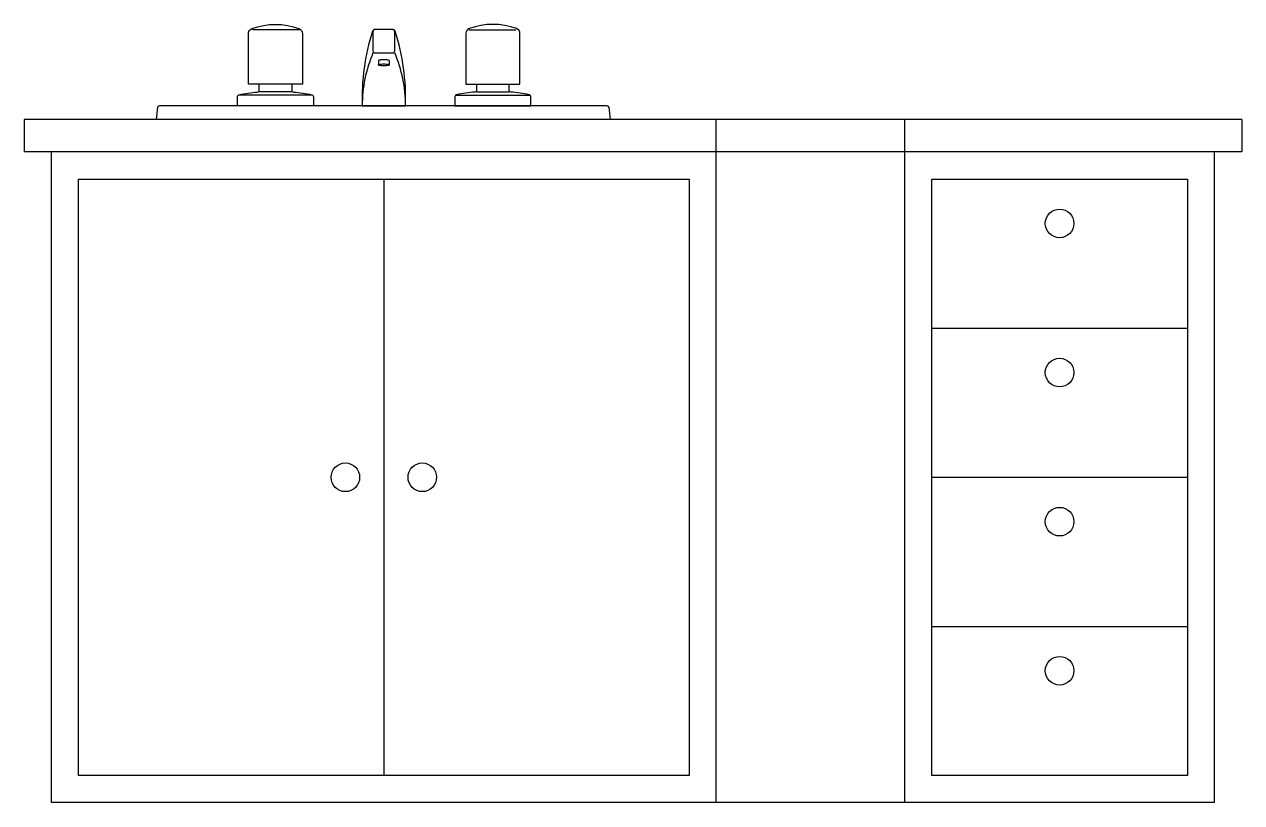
# Model space of a CAD drawing. Header units: millimetres. Extents: x -2898.3 to -2897.18, y 2960.17 to 2960.89.
import ezdxf

# ---------------------------------------------------------------- set-up
doc = ezdxf.new("R2010")
doc.units = ezdxf.units.MM
doc.header["$LTSCALE"] = 10
doc.layers.add('banheiro_louças', color=2, linetype='Continuous')

msp = doc.modelspace()

# ---------------------------------------------------------------- linework, layer by layer
at = {"layer": 'banheiro_louças'}
for p, q in [((-2898.0501, 2960.8871), (-2898.0937, 2960.8871)), ((-2897.8941, 2960.8871), (-2897.8505, 2960.8871)), ((-2897.9772, 2960.859), (-2897.9774, 2960.8549)), ((-2897.9675, 2960.859), (-2897.9674, 2960.8549)), ((-2898.0574, 2960.83), (-2898.0874, 2960.83)), ((-2897.8868, 2960.83), (-2897.8568, 2960.83)), ((-2897.7666, 2960.8171), (-2898.1794, 2960.8171)), ((-2898.0382, 2960.8271), (-2898.1065, 2960.8271)), ((-2897.9059, 2960.8271), (-2897.8376, 2960.8271)), ((-2898.1811, 2960.8159), (-2898.1824, 2960.8046)), ((-2897.7649, 2960.8159), (-2897.7635, 2960.8046)), ((-2898.3041, 2960.8046), (-2898.3041, 2960.7746)), ((-2897.1809, 2960.8046), (-2898.3041, 2960.8046)), ((-2897.6657, 2960.1746), (-2897.6657, 2960.8046)), ((-2897.4919, 2960.8046), (-2897.4919, 2960.1746)), ((-2897.1809, 2960.8046), (-2897.1809, 2960.7746)), ((-2897.1809, 2960.7746), (-2898.3041, 2960.7746)), ((-2898.2791, 2960.1746), (-2898.2791, 2960.7746)), ((-2897.2059, 2960.1746), (-2897.2059, 2960.7746)), ((-2897.2059, 2960.1746), (-2898.2791, 2960.1746))]:
    msp.add_line(p, q, dxfattribs=at)
at = {"layer": 'banheiro_louças', "color": 1}
for p, q in [((-2897.9724, 2960.7496), (-2897.9724, 2960.1996)), ((-2897.4669, 2960.1996), (-2897.4669, 2960.7496)), ((-2897.4669, 2960.7496), (-2897.2309, 2960.7496)), ((-2897.2309, 2960.7496), (-2897.2309, 2960.1996)), ((-2897.4669, 2960.6121), (-2897.2309, 2960.6121)), ((-2897.4669, 2960.4746), (-2897.2309, 2960.4746)), ((-2897.4669, 2960.3371), (-2897.2309, 2960.3371)), ((-2897.2309, 2960.1996), (-2897.4669, 2960.1996))]:
    msp.add_line(p, q, dxfattribs=at)
at = {"layer": 'banheiro_louças'}
for points in [[(-2898.0507, 2960.8884, -0.31412), (-2898.0474, 2960.8837), (-2898.0474, 2960.8371), (-2898.0974, 2960.8371), (-2898.0974, 2960.8837, -0.31412), (-2898.0941, 2960.8884, -0.178539)], [(-2897.9804, 2960.8659), (-2897.9644, 2960.8659, 0.414214), (-2897.9624, 2960.8679), (-2897.9624, 2960.8854, 0.414214), (-2897.9644, 2960.8874), (-2897.9804, 2960.8874, 0.414187), (-2897.9824, 2960.8854), (-2897.9824, 2960.8679, 0.414195)], [(-2897.8935, 2960.8884, 0.31412), (-2897.8968, 2960.8837), (-2897.8968, 2960.8371), (-2897.8468, 2960.8371), (-2897.8468, 2960.8837, 0.31412), (-2897.85, 2960.8884, 0.178539)], [(-2897.9724, 2960.854, -0.017953), (-2897.9744, 2960.8541, -0.025038), (-2897.9759, 2960.8543, -0.056318), (-2897.9772, 2960.8547, -0.302182), (-2897.9774, 2960.8549, -0.302182), (-2897.9772, 2960.8551, -0.056318), (-2897.9759, 2960.8555, -0.025038), (-2897.9744, 2960.8557, -0.017953), (-2897.9724, 2960.8558, -0.017953), (-2897.9703, 2960.8557, -0.025038), (-2897.9688, 2960.8555, -0.056318), (-2897.9675, 2960.8551, -0.302182), (-2897.9674, 2960.8549, -0.302182), (-2897.9675, 2960.8547, -0.056318), (-2897.9688, 2960.8543, -0.025038), (-2897.9703, 2960.8541, -0.017953)]]:
    msp.add_lwpolyline(points, format="xyb", close=True, dxfattribs=at)
for points in [[(-2897.9804, 2960.8874), (-2897.9809, 2960.8874, 0.326244), (-2897.9828, 2960.886, 0.086097), (-2897.9924, 2960.8171), (-2897.9524, 2960.8171, 0.086097), (-2897.9619, 2960.886, 0.326244), (-2897.9638, 2960.8874), (-2897.9644, 2960.8874)], [(-2897.9674, 2960.8588, 0.302182), (-2897.9675, 2960.859, 0.056318), (-2897.9688, 2960.8594, 0.025038), (-2897.9703, 2960.8595, 0.017953), (-2897.9724, 2960.8596, 0.017953), (-2897.9744, 2960.8595, 0.025038), (-2897.9759, 2960.8594, 0.056318), (-2897.9772, 2960.859, 0.302182), (-2897.9774, 2960.8588)], [(-2898.0574, 2960.8371), (-2898.0574, 2960.8318, 0.385936), (-2898.0556, 2960.8298, -0.024285), (-2898.039, 2960.8274, -0.358293), (-2898.0374, 2960.8254), (-2898.0374, 2960.8171), (-2898.1074, 2960.8171), (-2898.1074, 2960.8254, -0.358293), (-2898.1058, 2960.8274, -0.024285), (-2898.0892, 2960.8298, 0.385936), (-2898.0874, 2960.8318), (-2898.0874, 2960.8371)], [(-2897.8868, 2960.8371), (-2897.8868, 2960.8318, -0.385936), (-2897.8886, 2960.8298, 0.024285), (-2897.9052, 2960.8274, 0.358293), (-2897.9068, 2960.8254), (-2897.9068, 2960.8171), (-2897.8368, 2960.8171), (-2897.8368, 2960.8254, 0.358293), (-2897.8384, 2960.8274, 0.024285), (-2897.855, 2960.8298, -0.385936), (-2897.8568, 2960.8318), (-2897.8568, 2960.8371)]]:
    msp.add_lwpolyline(points, format="xyb", dxfattribs=at)
at = {"layer": 'banheiro_louças', "color": 1}
msp.add_lwpolyline([(-2898.2541, 2960.7496), (-2897.6907, 2960.7496), (-2897.6907, 2960.1996), (-2898.2541, 2960.1996)], close=True, dxfattribs=at)
for centre in [(-2897.3489, 2960.7087), (-2897.3489, 2960.5712), (-2898.0079, 2960.4746), (-2897.9369, 2960.4746), (-2897.3489, 2960.4337), (-2897.3489, 2960.2962)]:
    msp.add_circle(centre, 0.0132, dxfattribs=at)
at = {"layer": 'banheiro_louças'}
for centre, radius, start, end in [((-2897.8661, 2960.8167), 0.1263, 157.0421, 179.8201), ((-2898.0786, 2960.8167), 0.1263, 0.1799, 22.9579), ((-2898.1794, 2960.8153), 0.00178, 90, 161.5651), ((-2897.7666, 2960.8153), 0.00178, 18.4349, 90)]:
    msp.add_arc(centre, radius, start, end, dxfattribs=at)

doc.saveas('drawing.dxf')
